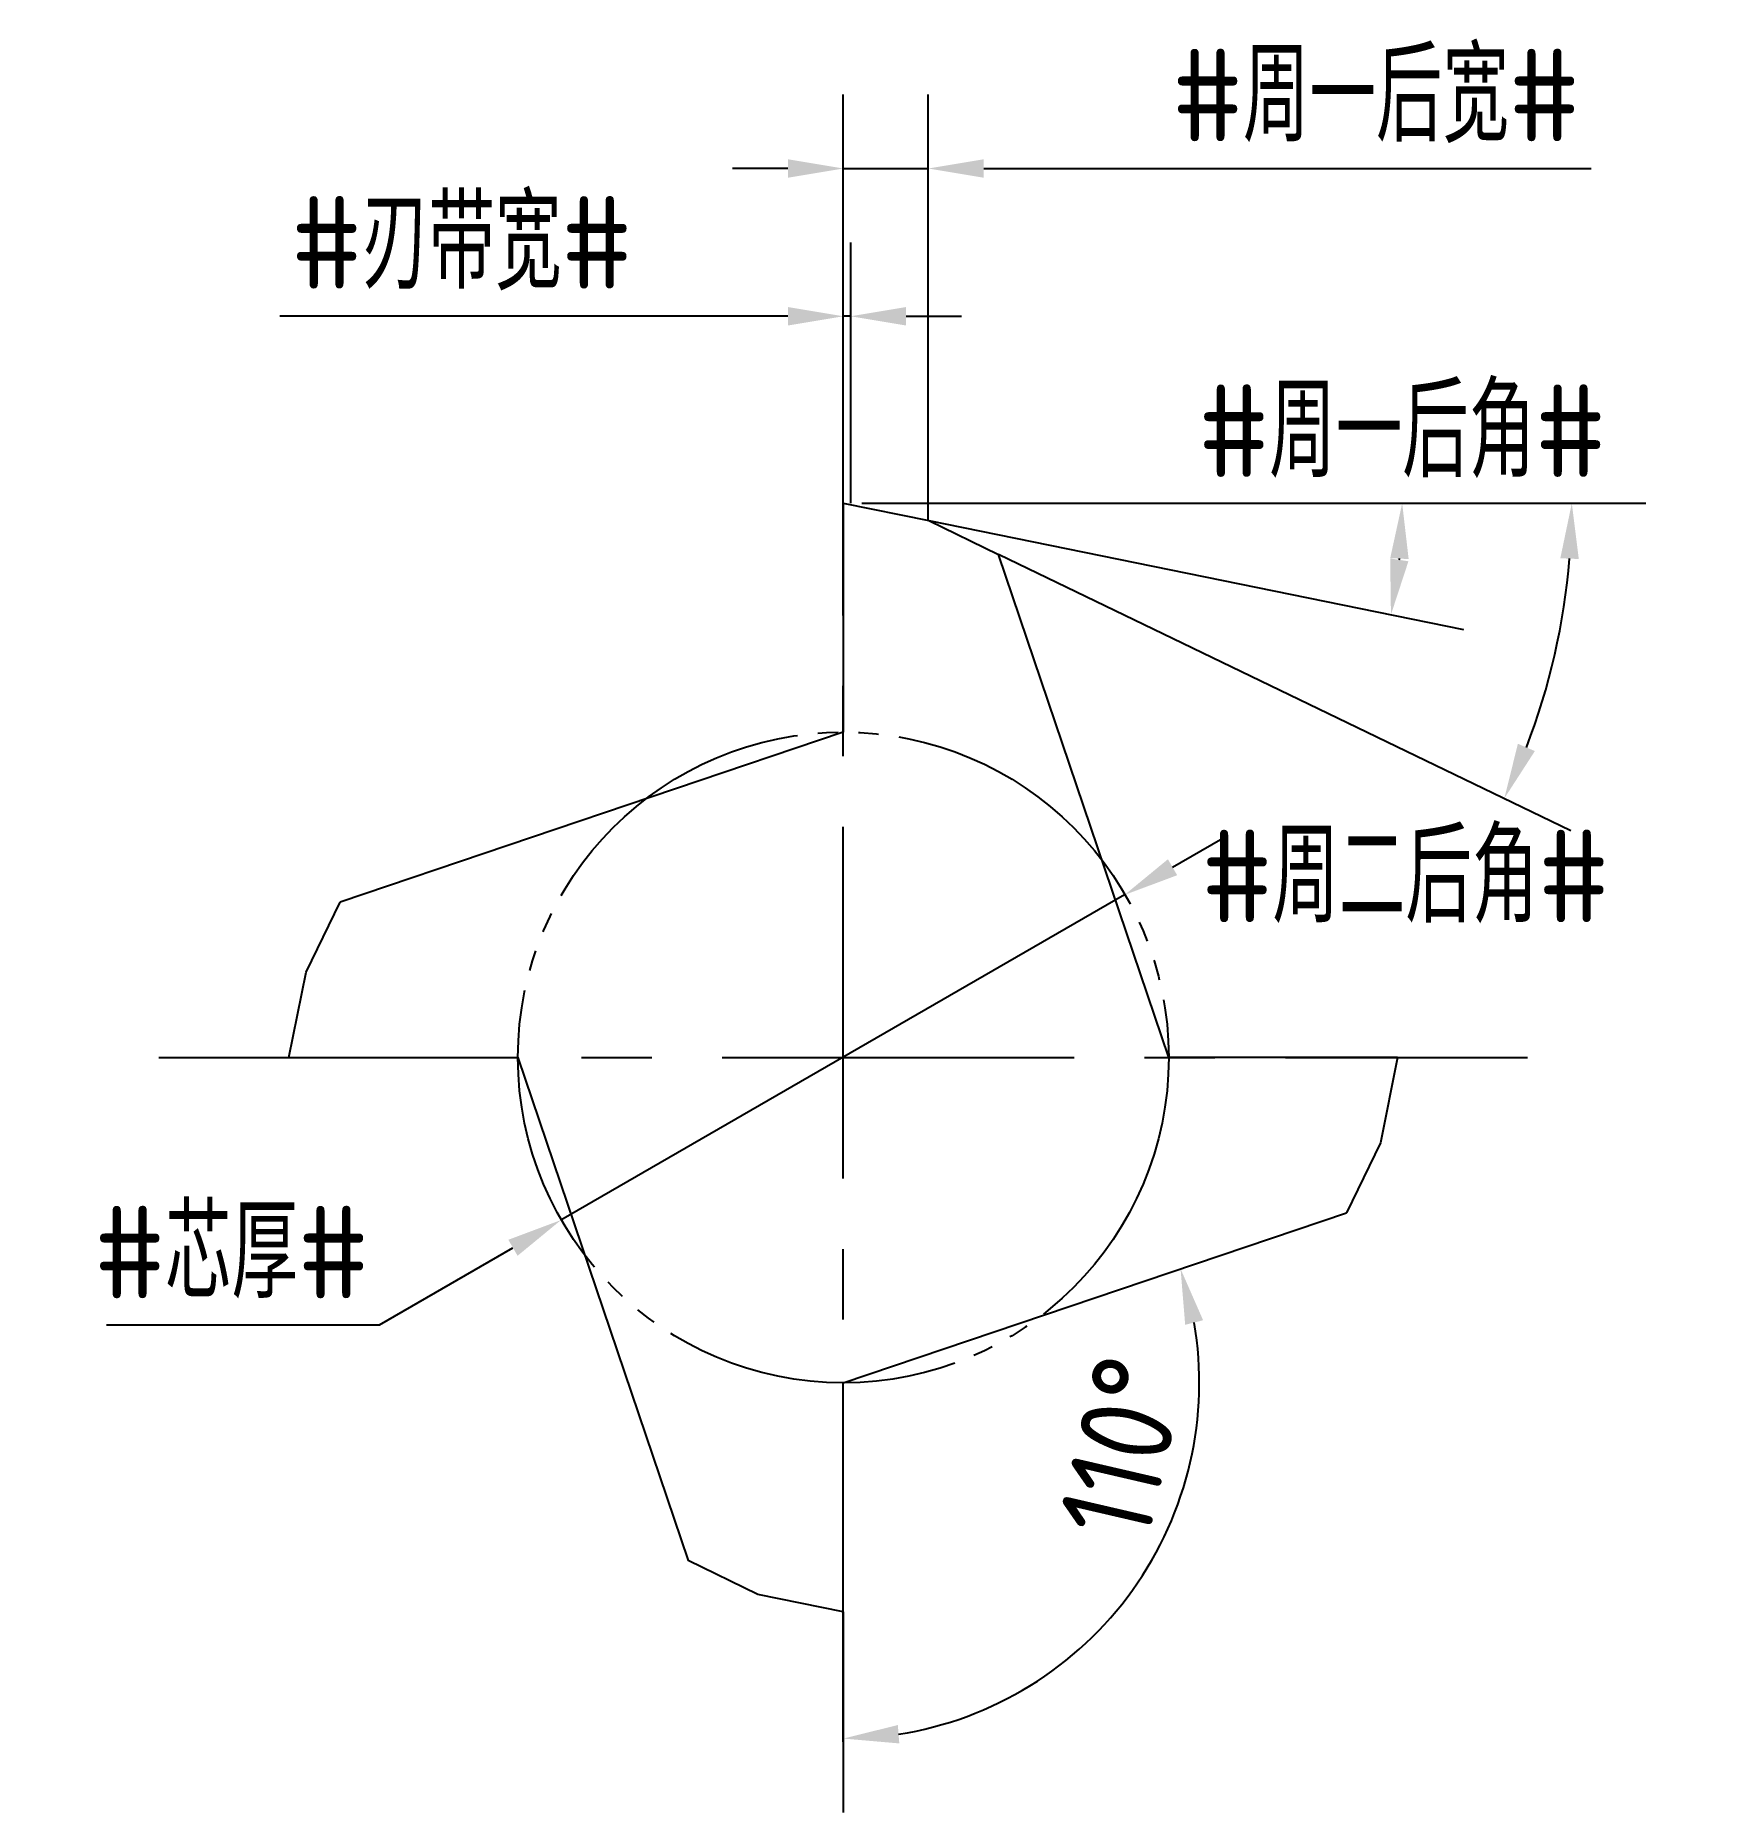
# Model space of a CAD drawing. Header units: millimetres. Extents: x 449.7 to 495.5, y 69 to 117.1.
import ezdxf

# ---------------------------------------------------------------- set-up
doc = ezdxf.new("R2010")
doc.units = ezdxf.units.MM
for name, pattern in [('ACAD_ISO04W100', [30, 24, -3, 0, -3]), ('CENTER', [50.8, 31.75, -6.35, 6.35, -6.35]), ('JIS_09_08', [10.75, 8, -0.55, 0.55, -0.55, 0.55, -0.55])]:
    doc.linetypes.add(name, pattern=pattern)
for name, color, linetype in [('中心线', 2, 'ACAD_ISO04W100'), ('标注', 7, 'Continuous'), ('虚线轮廓', 1, 'Continuous'), ('轮廓', 4, 'Continuous')]:
    doc.layers.add(name, color=color, linetype=linetype)
doc.styles.add('CFST0', font='gbenor.shx', dxfattribs={"bigfont": 'gbcbig.shx'})
doc.dimstyles.new('TYToolDesignC1-1', dxfattribs={"dimtxt": 2.5, "dimasz": 1.5, "dimexe": 2, "dimexo": 0, "dimtad": 1, "dimtoh": 1, "dimdec": 3, "dimdsep": 46, "dimtxsty": 'CFST0', "dimcen": 2.502, "dimclrd": 3, "dimclre": 3, "dimclrt": 3, "dimazin": 2, "dimtfac": 1, "dimtdec": 3, "dimtmove": 0, "dimatfit": 3, "dimfxl": 1, "dimarcsym": 0})

# ---------------------------------------------------------------- blocks, each defined once
blk = doc.blocks.new('*D3')
at = {"layer": 'Defpoints', "color": 0, "transparency": 16777216}
for p in [(479.149, 93.861), (463.899, 85.061)]:
    blk.add_point(p, dxfattribs=at)
at = {"layer": '标注', "color": 3, "lineweight": -2, "transparency": 16777216}
for p, q in [((480.448, 94.611), (481.748, 95.36)), ((479.149, 93.861), (463.899, 85.061)), ((458.992, 82.229), (462.6, 84.311)), ((451.602, 82.229), (458.992, 82.229))]:
    blk.add_line(p, q, dxfattribs=at)
at = {"layer": '标注', "color": 3, "transparency": 16777216}
for points in [[(480.323, 94.827), (480.573, 94.394), (479.149, 93.861)], [(462.475, 84.528), (462.725, 84.095), (463.899, 85.061)]]:
    blk.add_solid(points, dxfattribs=at)
at = {"layer": '标注', "color": 3, "transparency": 16777216, "insert": (454.985, 84.187), "char_height": 2.5, "attachment_point": 5, "style": 'CFST0'}
blk.add_mtext('#芯厚#', dxfattribs=at)
blk = doc.blocks.new('*D8')
at = {"layer": 'Defpoints', "color": 0, "transparency": 16777216}
for p in [(485.159, 85.261), (471.539, 80.661), (471.539, 80.661), (471.539, 74.461), (477.231, 72.89)]:
    blk.add_point(p, dxfattribs=at)
at = {"layer": '标注', "color": 3, "lineweight": -2, "transparency": 16777216}
blk.add_line((471.539, 74.461), (471.539, 69.029), dxfattribs=at)
blk.add_arc((471.539, 80.661), 9.632, 278.9318, 9.73, dxfattribs=at)
at = {"layer": '标注', "color": 3, "transparency": 16777216}
for points in [[(480.79, 82.227), (481.275, 82.35), (480.665, 83.743)], [(473.054, 70.897), (473.015, 71.395), (471.539, 71.029)]]:
    blk.add_solid(points, dxfattribs=at)
at = {"layer": '标注', "color": 3, "transparency": 16777216, "insert": (479.095, 78.907), "char_height": 2.5, "attachment_point": 5, "rotation": 76.9351, "style": 'CFST0'}
blk.add_mtext('110°', dxfattribs=at)
blk = doc.blocks.new('*D6')
at = {"layer": 'Defpoints', "color": 0, "transparency": 16777216}
for p in [(471.539, 104.461), (471.539, 104.461), (472.039, 104.461), (473.849, 103.991), (486.527, 102.443)]:
    blk.add_point(p, dxfattribs=at)
at = {"layer": '标注', "color": 3, "lineweight": -2, "transparency": 16777216}
for p, q in [((472.039, 104.461), (488.662, 104.461)), ((473.849, 103.991), (488.318, 101.047))]:
    blk.add_line(p, q, dxfattribs=at)
blk.add_arc((471.539, 104.461), 15.123, 354.1849, 354.3145, dxfattribs=at)
at = {"layer": '标注', "color": 3, "transparency": 16777216}
for points in [[(486.338, 102.975), (486.837, 102.95), (486.662, 104.461)], [(486.831, 102.891), (486.337, 102.966), (486.358, 101.446)]]:
    blk.add_solid(points, dxfattribs=at)
at = {"layer": '标注', "color": 3, "transparency": 16777216, "insert": (486.662, 106.405), "char_height": 2.5, "attachment_point": 5, "style": 'CFST0'}
blk.add_mtext('#周一后角#', dxfattribs=at)
blk = doc.blocks.new('*D7')
at = {"layer": 'Defpoints', "color": 0, "transparency": 16777216}
for p in [(472.879, 104.461), (472.879, 104.461), (473.539, 104.461), (475.739, 103.081), (491.046, 101.718)]:
    blk.add_point(p, dxfattribs=at)
at = {"layer": '标注', "color": 3, "lineweight": -2, "transparency": 16777216}
for p, q in [((473.539, 104.461), (493.252, 104.461)), ((475.739, 103.081), (491.228, 95.607))]:
    blk.add_line(p, q, dxfattribs=at)
blk.add_arc((472.879, 104.461), 18.373, 338.9209, 355.321, dxfattribs=at)
at = {"layer": '标注', "color": 3, "transparency": 16777216}
for points in [[(490.941, 102.972), (491.441, 102.952), (491.252, 104.461)], [(490.252, 97.754), (489.793, 97.952), (489.427, 96.476)]]:
    blk.add_solid(points, dxfattribs=at)
at = {"layer": '标注', "color": 3, "transparency": 16777216, "insert": (486.749, 94.355), "char_height": 2.5, "attachment_point": 5, "style": 'CFST0'}
blk.add_mtext('#周二后角#', dxfattribs=at)
blk = doc.blocks.new('*D5')
at = {"layer": 'Defpoints', "color": 0, "transparency": 16777216}
for p in [(473.839, 113.521), (471.539, 104.461), (473.839, 103.991)]:
    blk.add_point(p, dxfattribs=at)
at = {"layer": '标注', "color": 3, "lineweight": -2, "transparency": 16777216}
for p, q in [((471.539, 104.461), (471.539, 115.521)), ((473.839, 103.991), (473.839, 115.521)), ((470.039, 113.521), (468.539, 113.521)), ((471.539, 113.521), (473.839, 113.521)), ((475.339, 113.521), (491.78, 113.521))]:
    blk.add_line(p, q, dxfattribs=at)
at = {"layer": '标注', "color": 3, "transparency": 16777216}
for points in [[(470.039, 113.771), (470.039, 113.271), (471.539, 113.521)], [(475.339, 113.771), (475.339, 113.271), (473.839, 113.521)]]:
    blk.add_solid(points, dxfattribs=at)
at = {"layer": '标注', "color": 3, "transparency": 16777216, "insert": (485.953, 115.479), "char_height": 2.5, "attachment_point": 5, "style": 'CFST0'}
blk.add_mtext('#周一后宽#', dxfattribs=at)
blk = doc.blocks.new('*D4')
at = {"layer": 'Defpoints', "color": 0, "transparency": 16777216}
for p in [(471.739, 109.521), (471.539, 104.461), (471.739, 104.461)]:
    blk.add_point(p, dxfattribs=at)
at = {"layer": '标注', "color": 3, "lineweight": -2, "transparency": 16777216}
for p, q in [((471.539, 104.461), (471.539, 111.521)), ((471.739, 104.461), (471.739, 111.521)), ((470.039, 109.521), (456.296, 109.521)), ((471.739, 109.521), (471.539, 109.521)), ((473.239, 109.521), (474.739, 109.521))]:
    blk.add_line(p, q, dxfattribs=at)
at = {"layer": '标注', "color": 3, "transparency": 16777216}
for points in [[(470.039, 109.771), (470.039, 109.271), (471.539, 109.521)], [(473.239, 109.771), (473.239, 109.271), (471.739, 109.521)]]:
    blk.add_solid(points, dxfattribs=at)
at = {"layer": '标注', "color": 3, "transparency": 16777216, "insert": (461.214, 111.492), "char_height": 2.5, "attachment_point": 5, "style": 'CFST0'}
blk.add_mtext('#刃带宽#', dxfattribs=at)

msp = doc.modelspace()

# ---------------------------------------------------------------- linework, layer by layer
at = {"layer": '中心线', "linetype": 'CENTER', "ltscale": 0.3}
for p, q in [((471.5392, 70.9429), (471.5392, 107.979)), ((453.0212, 89.4609), (490.0573, 89.4609))]:
    msp.add_line(p, q, dxfattribs=at)
at = {"layer": '虚线轮廓', "color": 7, "linetype": 'JIS_09_08'}
msp.add_circle((471.5392, 89.4609), 8.8047, dxfattribs=at)
at = {"layer": '轮廓', "linetype": 'Continuous'}
for p, q in [((471.5392, 104.4609), (473.8502, 103.993)), ((473.8502, 103.993), (475.7392, 103.0784)), ((457.0071, 91.7719), (457.9218, 93.6609)), ((456.5392, 89.4609), (457.0071, 91.7719)), ((486.5392, 89.4609), (486.0713, 87.15)), ((486.0713, 87.15), (485.1567, 85.2609)), ((469.2283, 74.9288), (467.3392, 75.8435)), ((469.2283, 74.9288), (467.3392, 75.8435)), ((471.5392, 74.4609), (469.2283, 74.9288)), ((471.5392, 74.4609), (469.2283, 74.9288))]:
    msp.add_line(p, q, dxfattribs=at)
at = {"layer": '轮廓'}
for p, q in [((471.5392, 104.4609), (471.5392, 98.2656)), ((480.3439, 89.4609), (475.7392, 103.0784)), ((471.5392, 98.2656), (457.9218, 93.6609)), ((456.5392, 89.4609), (462.7346, 89.4609)), ((462.7346, 89.4609), (467.3392, 75.8435)), ((486.5392, 89.4609), (480.3439, 89.4609)), ((471.5392, 80.6563), (485.1567, 85.2609)), ((471.5392, 74.4609), (471.5392, 80.6563))]:
    msp.add_line(p, q, dxfattribs=at)

# ---------------------------------------------------------------- dimensions: what is measured, and where the dimension line sits
at = {"layer": '标注'}
for base, p2, text, picture, middle in [((473.8392, 113.5209), (473.8392, 103.9909), '#周一后宽#', '*D5', (485.9526, 113.5209)), ((471.7392, 109.5209), (471.7392, 104.4609), '#刃带宽#', '*D4', (461.2136, 109.5209))]:
    dim = msp.add_linear_dim(base=base, p1=(471.5392, 104.4609), p2=p2, text=text, dimstyle='TYToolDesignC1-1', dxfattribs=at)
    dim.commit()
    dim.dimension.update_dxf_attribs({"geometry": picture, "text_midpoint": middle, "dimtype": 160})
for base, line1, line2, text, picture, middle in [((486.5266, 102.4433), ((471.5392, 104.4609), (473.8492, 103.9909)), ((471.5392, 104.4609), (472.0392, 104.4609)), '#周一后角#', '*D6', (486.6618, 104.4609)), ((491.0464, 101.7179), ((472.8792, 104.4609), (475.7392, 103.0809)), ((472.8792, 104.4609), (473.5392, 104.4609)), '#周二后角#', '*D7', (486.7494, 92.4115)), ((477.2307, 72.8904), ((471.5392, 80.6609), (471.5392, 74.4609)), ((471.5392, 80.6609), (485.1592, 85.2609)), '110°', '*D8', (480.9219, 78.4836))]:
    dim = msp.add_angular_dim_2l(base=base, line1=line1, line2=line2, text=text, dimstyle='TYToolDesignC1-1', dxfattribs=at)
    dim.commit()
    dim.dimension.update_dxf_attribs({"geometry": picture, "text_midpoint": middle, "dimtype": 162})
dim = msp.add_diameter_dim_2p(p1=(479.1492, 93.8609), p2=(463.8992, 85.0609), text='#芯厚#', dimstyle='TYToolDesignC1-1', dxfattribs=at)
dim.commit()
dim.dimension.update_dxf_attribs({"geometry": '*D3', "text_midpoint": (454.9848, 82.2293)})

doc.saveas('drawing.dxf')
